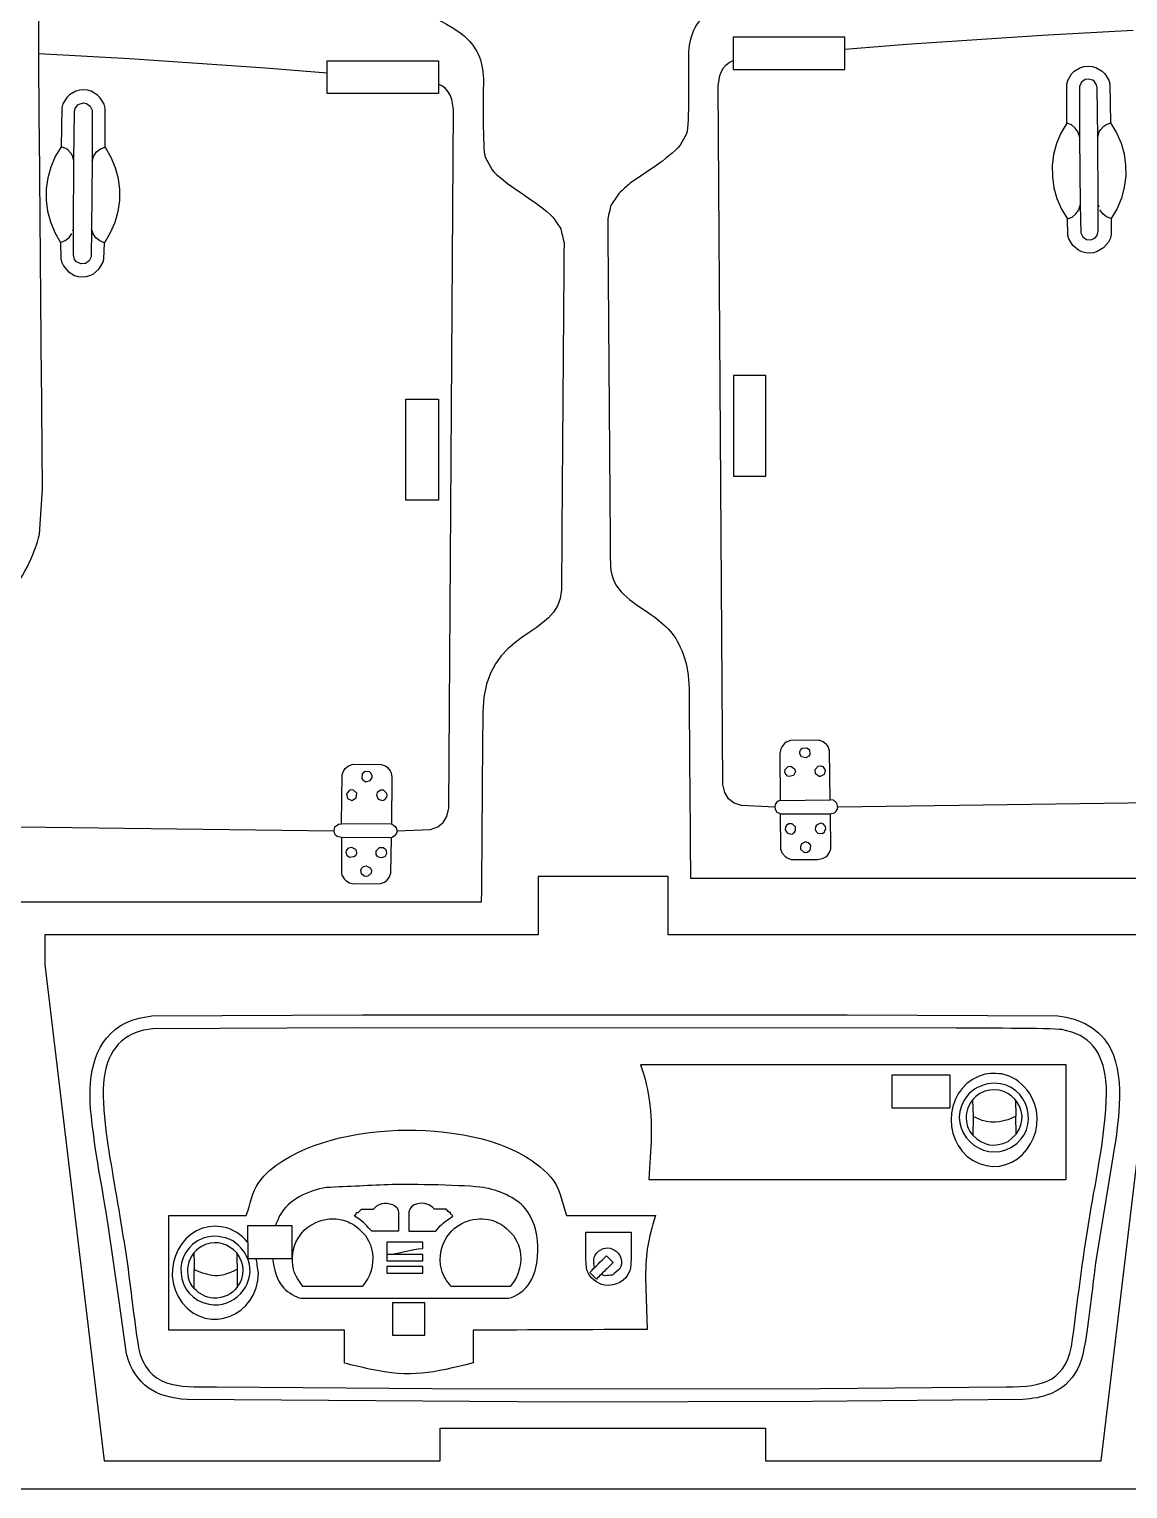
# Model space of a CAD drawing. Extents: x 19 to 601, y 5 to 578.
# Drawn here: x 461.5 to 547.7, y 198.3 to 312.9 of the extents above; entities that cross this region are included whole.
import ezdxf

# ---------------------------------------------------------------- set-up
doc = ezdxf.new("R2010")
doc.units = 0
doc.layers.get('0').update_dxf_attribs({"linetype": 'CONTINUOUS'})

msp = doc.modelspace()

# ---------------------------------------------------------------- linework, layer by layer
at = {"color": 1}
for p, q in [((540.961987, 312.387214), (548.078587, 312.784214)), ((525.468287, 311.283214), (530.304987, 311.669014)), ((530.304987, 311.669014), (540.961987, 312.387214)), ((469.370987, 310.515814), (462.254387, 310.912814)), ((480.027787, 309.797614), (469.370987, 310.515814)), ((484.864487, 309.411814), (480.027787, 309.797614)), ((515.674587, 309.210214), (515.800887, 309.537914)), ((515.800887, 309.537914), (515.965587, 309.820014)), ((515.965587, 309.820014), (516.168687, 310.056414)), ((516.168687, 310.056414), (516.410187, 310.247214)), ((516.410187, 310.247214), (516.724687, 310.403214)), ((542.959687, 308.828814), (543.252987, 309.338214)), ((543.252987, 309.338214), (543.458687, 309.547114)), ((543.458687, 309.547114), (543.963587, 309.848214)), ((543.963587, 309.848214), (544.252987, 309.930414)), ((544.252987, 309.930414), (544.560387, 309.960614)), ((544.560387, 309.960614), (544.868187, 309.935114)), ((544.868187, 309.935114), (545.158787, 309.857214)), ((545.158787, 309.857214), (545.668187, 309.563814)), ((545.668187, 309.563814), (545.877087, 309.358114)), ((545.877087, 309.358114), (546.178187, 308.853214)), ((493.922587, 308.375814), (493.608087, 308.531814)), ((494.164087, 308.185014), (493.922587, 308.375814)), ((494.367187, 307.948614), (494.164087, 308.185014)), ((515.537087, 308.418014), (515.674587, 309.210214)), ((515.908187, 253.589114), (515.537087, 308.418014)), ((542.877287, 305.475414), (542.881787, 308.538314)), ((542.881787, 308.538314), (542.959687, 308.828814)), ((544.037287, 308.687914), (543.886587, 308.363114)), ((543.886587, 308.363114), (543.889587, 304.404614)), ((544.325787, 308.894914), (544.037287, 308.687914)), ((544.568087, 308.940614), (544.325787, 308.894914)), ((544.919987, 308.847714), (544.568087, 308.940614)), ((545.017887, 308.779514), (544.919987, 308.847714)), ((545.224887, 308.491014), (545.017887, 308.779514)), ((545.270587, 308.248714), (545.224887, 308.491014)), ((545.315487, 304.415414), (545.270587, 308.248714)), ((546.178187, 308.853214), (546.260487, 308.563914)), ((546.260487, 308.563914), (546.311487, 305.501514)), ((464.154787, 306.981814), (464.072487, 306.692514)), ((464.455887, 307.486714), (464.154787, 306.981814)), ((464.664787, 307.692414), (464.455887, 307.486714)), ((465.174187, 307.985814), (464.664787, 307.692414)), ((465.464787, 308.063714), (465.174187, 307.985814)), ((465.412987, 306.976314), (465.764887, 307.069214)), ((465.772587, 308.089214), (465.464787, 308.063714)), ((465.764887, 307.069214), (466.007187, 307.023514)), ((466.079987, 308.059014), (465.772587, 308.089214)), ((466.007187, 307.023514), (466.295687, 306.816514)), ((466.369387, 307.976814), (466.079987, 308.059014)), ((466.874287, 307.675714), (466.369387, 307.976814)), ((467.079987, 307.466814), (466.874287, 307.675714)), ((467.373287, 306.957414), (467.079987, 307.466814)), ((494.531887, 307.666514), (494.367187, 307.948614)), ((494.658187, 307.338814), (494.531887, 307.666514)), ((494.795687, 306.546614), (494.658187, 307.338814)), ((464.072487, 306.692514), (464.021487, 303.630114)), ((465.017487, 302.544014), (465.062387, 306.377314)), ((465.062387, 306.377314), (465.108087, 306.619614)), ((465.108087, 306.619614), (465.315087, 306.908114)), ((465.315087, 306.908114), (465.412987, 306.976314)), ((466.295687, 306.816514), (466.446387, 306.491714)), ((466.446387, 306.491714), (466.443387, 302.533214)), ((467.451187, 306.666914), (467.373287, 306.957414)), ((467.455687, 303.604014), (467.451187, 306.666914)), ((494.424587, 251.717714), (494.795687, 306.546614)), ((542.419587, 304.693614), (542.078087, 303.870514)), ((542.877287, 305.475414), (542.419587, 304.693614)), ((543.241987, 305.333614), (542.877287, 305.475414)), ((543.545187, 305.095214), (543.241987, 305.333614)), ((543.767487, 304.779114), (543.545187, 305.095214)), ((543.889587, 304.404614), (543.767487, 304.779114)), ((545.315487, 304.415414), (545.431787, 304.791814)), ((545.431787, 304.791814), (545.529087, 304.959814)), ((545.529087, 304.959814), (545.790087, 305.243514)), ((545.790087, 305.243514), (545.948987, 305.354214)), ((545.948987, 305.354214), (546.311487, 305.501514)), ((546.311487, 305.501514), (546.780987, 304.726814)), ((546.780987, 304.726814), (547.134887, 303.908914)), ((464.021487, 303.630114), (463.551987, 302.855414)), ((464.383987, 303.482814), (464.021487, 303.630114)), ((467.090987, 303.462214), (467.455687, 303.604014)), ((467.455687, 303.604014), (467.913387, 302.822214)), ((542.078087, 303.870514), (541.852787, 303.018014)), ((543.889587, 304.404614), (543.930187, 299.050114)), ((545.356087, 299.061014), (545.315487, 304.415414)), ((547.134887, 303.908914), (547.373087, 303.059914)), ((463.551987, 302.855414), (463.198087, 302.037514)), ((464.542887, 303.372114), (464.383987, 303.482814)), ((464.803887, 303.088414), (464.542887, 303.372114)), ((464.901187, 302.920414), (464.803887, 303.088414)), ((465.017487, 302.544014), (464.901187, 302.920414)), ((464.976887, 297.189614), (465.017487, 302.544014)), ((466.443387, 302.533214), (466.402787, 297.178714)), ((466.443387, 302.533214), (466.565487, 302.907714)), ((466.565487, 302.907714), (466.787787, 303.223814)), ((466.787787, 303.223814), (467.090987, 303.462214)), ((467.913387, 302.822214), (468.254887, 301.999114)), ((541.852787, 303.018014), (541.743487, 302.148414)), ((547.373087, 303.059914), (547.495587, 302.192014)), ((463.198087, 302.037514), (462.959887, 301.188514)), ((468.254887, 301.999114), (468.480187, 301.146614)), ((541.743487, 302.148414), (541.750087, 301.273514)), ((541.750087, 301.273514), (541.872587, 300.405614)), ((547.502187, 301.317214), (547.392887, 300.447514)), ((547.495587, 302.192014), (547.502187, 301.317214)), ((462.837387, 300.320614), (462.830787, 299.445814)), ((462.959887, 301.188514), (462.837387, 300.320614)), ((468.480187, 301.146614), (468.589487, 300.277014)), ((468.589487, 300.277014), (468.582887, 299.402114)), ((541.872587, 300.405614), (542.110787, 299.556714)), ((547.392887, 300.447514), (547.167587, 299.595114)), ((462.830787, 299.445814), (462.940087, 298.576114)), ((468.582887, 299.402114), (468.460387, 298.534214)), ((542.110787, 299.556714), (542.464687, 298.738814)), ((543.813887, 298.673814), (543.930187, 299.050114)), ((543.930187, 299.050114), (543.973887, 296.868814)), ((545.355987, 297.004114), (545.356087, 299.061014)), ((547.167587, 299.595114), (546.826187, 298.771914)), ((462.940087, 298.576114), (463.165387, 297.723714)), ((468.460387, 298.534214), (468.222187, 297.685314)), ((542.464687, 298.738814), (542.934187, 297.964014)), ((542.934187, 297.964014), (543.296687, 298.111414)), ((542.971787, 296.678414), (542.934187, 297.964014)), ((543.296687, 298.111414), (543.596287, 298.354414)), ((543.596287, 298.354414), (543.813887, 298.673814)), ((545.700487, 298.370414), (545.478187, 298.686414)), ((546.003787, 298.131914), (545.700487, 298.370414)), ((546.368487, 297.990114), (546.003787, 298.131914)), ((546.368487, 297.990114), (546.350387, 296.704014)), ((546.826187, 298.771914), (546.368487, 297.990114)), ((463.165387, 297.723714), (463.506787, 296.900514)), ((463.506787, 296.900514), (463.964487, 296.118714)), ((464.632487, 296.499014), (464.854787, 296.815014)), ((464.976987, 295.132714), (464.976887, 297.189614)), ((466.402787, 297.178714), (466.359087, 294.997414)), ((466.519087, 296.802414), (466.402787, 297.178714)), ((466.736687, 296.483014), (466.519087, 296.802414)), ((467.868287, 296.867414), (467.398787, 296.092614)), ((468.222187, 297.685314), (467.868287, 296.867414)), ((543.054087, 296.389014), (542.971787, 296.678414)), ((543.973887, 296.868814), (544.129487, 296.546314)), ((545.263087, 296.652214), (545.355987, 297.004114)), ((546.350387, 296.704014), (546.272587, 296.413414)), ((463.964487, 296.118714), (464.329187, 296.260514)), ((463.964487, 296.118714), (463.982587, 294.832614)), ((464.329187, 296.260514), (464.632487, 296.499014)), ((467.036287, 296.240014), (466.736687, 296.483014)), ((467.398787, 296.092614), (467.036287, 296.240014)), ((467.361187, 294.807014), (467.398787, 296.092614)), ((543.355187, 295.884214), (543.054087, 296.389014)), ((543.805087, 295.510514), (543.355187, 295.884214)), ((544.129487, 296.546314), (544.421087, 296.343614)), ((544.421087, 296.343614), (544.788887, 296.313914)), ((544.788887, 296.313914), (545.111387, 296.469514)), ((545.111387, 296.469514), (545.263087, 296.652214)), ((545.773487, 295.695214), (545.268587, 295.394114)), ((546.147187, 296.145114), (545.773487, 295.695214)), ((546.272587, 296.413414), (546.147187, 296.145114)), ((463.982587, 294.832614), (464.060387, 294.542014)), ((464.060387, 294.542014), (464.185787, 294.273714)), ((465.069887, 294.780814), (464.976987, 295.132714)), ((465.221587, 294.598114), (465.069887, 294.780814)), ((465.544087, 294.442514), (465.221587, 294.598114)), ((465.911887, 294.472214), (465.544087, 294.442514)), ((466.203487, 294.674914), (465.911887, 294.472214)), ((466.359087, 294.997414), (466.203487, 294.674914)), ((466.977787, 294.012814), (467.278887, 294.517614)), ((467.278887, 294.517614), (467.361187, 294.807014)), ((544.073387, 295.385114), (543.805087, 295.510514)), ((544.363987, 295.307214), (544.073387, 295.385114)), ((544.671887, 295.281714), (544.363987, 295.307214)), ((544.979287, 295.311814), (544.671887, 295.281714)), ((545.268587, 295.394114), (544.979287, 295.311814)), ((464.185787, 294.273714), (464.559487, 293.823814)), ((464.559487, 293.823814), (465.064387, 293.522714)), ((465.064387, 293.522714), (465.353687, 293.440414)), ((465.353687, 293.440414), (465.661087, 293.410314)), ((465.661087, 293.410314), (465.968987, 293.435814)), ((465.968987, 293.435814), (466.259587, 293.513714)), ((466.259587, 293.513714), (466.527887, 293.639114)), ((466.527887, 293.639114), (466.977787, 294.012814)), ((520.745087, 256.801314), (520.523087, 256.534014)), ((520.886687, 256.903314), (520.745087, 256.801314)), ((521.216787, 257.029014), (520.886687, 256.903314)), ((523.455487, 257.046014), (521.216787, 257.029014)), ((523.787487, 256.925314), (523.455487, 257.046014)), ((524.054687, 256.703314), (523.787487, 256.925314)), ((524.156687, 256.561614), (524.054687, 256.703314)), ((520.448587, 256.374714), (520.387187, 256.019214)), ((520.387187, 256.019214), (520.412787, 252.332114)), ((520.523087, 256.534014), (520.448587, 256.374714)), ((521.933587, 256.147214), (522.023287, 256.341214)), ((521.934687, 255.997614), (521.933587, 256.147214)), ((522.077887, 255.755314), (521.934687, 255.997614)), ((522.023287, 256.341214), (522.130787, 256.433214)), ((522.421387, 255.666714), (522.077887, 255.755314)), ((522.130787, 256.433214), (522.485687, 256.466614)), ((522.663787, 255.809814), (522.421387, 255.666714)), ((522.485687, 256.466614), (522.701187, 256.288214)), ((522.734587, 255.933314), (522.663787, 255.809814)), ((522.701187, 256.288214), (522.734587, 255.933314)), ((524.282387, 256.231514), (524.156687, 256.561614)), ((524.328187, 252.370114), (524.282387, 256.231514)), ((486.004587, 250.498714), (486.050387, 254.360114)), ((486.050387, 254.360114), (486.176087, 254.690214)), ((486.176087, 254.690214), (486.278087, 254.831914)), ((486.278087, 254.831914), (486.545287, 255.053914)), ((486.545287, 255.053914), (486.877287, 255.174614)), ((486.877287, 255.174614), (489.115987, 255.157614)), ((487.631587, 254.416814), (487.598187, 254.061914)), ((487.847087, 254.595214), (487.631587, 254.416814)), ((488.201987, 254.561814), (487.847087, 254.595214)), ((488.309487, 254.469814), (488.201987, 254.561814)), ((488.399187, 254.275814), (488.309487, 254.469814)), ((489.115987, 255.157614), (489.446087, 255.031914)), ((489.446087, 255.031914), (489.587687, 254.929914)), ((489.587687, 254.929914), (489.809687, 254.662614)), ((489.809687, 254.662614), (489.884187, 254.503314)), ((489.884187, 254.503314), (489.945587, 254.147814)), ((520.763387, 254.601614), (520.788387, 254.747014)), ((520.790587, 254.456614), (520.763387, 254.601614)), ((520.788387, 254.747014), (521.031287, 254.993714)), ((520.972187, 254.243914), (520.790587, 254.456614)), ((521.031287, 254.993714), (521.251187, 255.014714)), ((521.449987, 254.288614), (521.107787, 254.194814)), ((521.251187, 255.014714), (521.537187, 254.817514)), ((521.595487, 254.607914), (521.449987, 254.288614)), ((521.537187, 254.817514), (521.595487, 254.607914)), ((523.138487, 254.764814), (523.381487, 255.011514)), ((523.171987, 254.409914), (523.138487, 254.764814)), ((523.458087, 254.212714), (523.171987, 254.409914)), ((523.381487, 255.011514), (523.601387, 255.032514)), ((523.849887, 254.357014), (523.532787, 254.206514)), ((523.601387, 255.032514), (523.736987, 254.983514)), ((523.736987, 254.983514), (523.938487, 254.700514)), ((523.938487, 254.700514), (523.849887, 254.357014)), ((486.731387, 253.161114), (486.595887, 253.112114)), ((486.951287, 253.140114), (486.731387, 253.161114)), ((487.598187, 254.061914), (487.668987, 253.938414)), ((487.668987, 253.938414), (487.911387, 253.795314)), ((487.911387, 253.795314), (488.254887, 253.883914)), ((488.254887, 253.883914), (488.398087, 254.126214)), ((488.398087, 254.126214), (488.399187, 254.275814)), ((489.081587, 253.143314), (488.795587, 252.946114)), ((489.301487, 253.122314), (489.081587, 253.143314)), ((489.945587, 254.147814), (489.919987, 250.460714)), ((516.063987, 252.949114), (515.908187, 253.589114)), ((521.107787, 254.194814), (520.972187, 254.243914)), ((523.532787, 254.206514), (523.458087, 254.212714)), ((486.595887, 253.112114), (486.394287, 252.829114)), ((486.394287, 252.829114), (486.482887, 252.485614)), ((486.482887, 252.485614), (486.799987, 252.335114)), ((486.799987, 252.335114), (486.874787, 252.341314)), ((486.874787, 252.341314), (487.160787, 252.538514)), ((487.194287, 252.893414), (486.951287, 253.140114)), ((487.160787, 252.538514), (487.194287, 252.893414)), ((488.795587, 252.946114), (488.737287, 252.736514)), ((488.737287, 252.736514), (488.882787, 252.417214)), ((488.882787, 252.417214), (489.224987, 252.323414)), ((489.224987, 252.323414), (489.360587, 252.372514)), ((489.544387, 252.875614), (489.301487, 253.122314)), ((489.360587, 252.372514), (489.542187, 252.585214)), ((489.542187, 252.585214), (489.569387, 252.730214)), ((489.569387, 252.730214), (489.544387, 252.875614)), ((516.357987, 252.459414), (516.063987, 252.949114)), ((516.790187, 252.120214), (516.357987, 252.459414)), ((517.360687, 251.931414), (516.790187, 252.120214)), ((520.023287, 252.000314), (519.993587, 251.812314)), ((520.111687, 252.153814), (520.023287, 252.000314)), ((520.245387, 252.268414), (520.111687, 252.153814)), ((520.412787, 252.332114), (520.245387, 252.268414)), ((520.412787, 252.332114), (524.328187, 252.370114)), ((524.576487, 252.339614), (524.328187, 252.370114)), ((524.844487, 252.117414), (524.576487, 252.339614)), ((524.917487, 251.810114), (524.844487, 252.117414)), ((549.573387, 252.130814), (524.917487, 251.810114)), ((493.974787, 250.588014), (494.268787, 251.077714)), ((494.268787, 251.077714), (494.424587, 251.717714)), ((519.993587, 251.812314), (517.360687, 251.931414)), ((519.993587, 251.812314), (520.001387, 251.680114)), ((520.001387, 251.680114), (520.116887, 251.440814)), ((520.116887, 251.440814), (520.420687, 251.267014)), ((520.420687, 251.267014), (524.336087, 251.288314)), ((520.460487, 248.483314), (520.420687, 251.267014)), ((524.336087, 251.288314), (524.664087, 251.361714)), ((524.336087, 251.288314), (524.340687, 248.512814)), ((524.664087, 251.361714), (524.797887, 251.476314)), ((524.797887, 251.476314), (524.886287, 251.629714)), ((524.886287, 251.629714), (524.917487, 251.810114)), ((460.759587, 250.259414), (485.415287, 249.938714)), ((485.415287, 249.938714), (485.488287, 250.246014)), ((485.446487, 249.758314), (485.415287, 249.938714)), ((485.534887, 249.604914), (485.446487, 249.758314)), ((485.488287, 250.246014), (485.756287, 250.468214)), ((485.756287, 250.468214), (486.004587, 250.498714)), ((489.919987, 250.460714), (486.004587, 250.498714)), ((489.919987, 250.460714), (490.087387, 250.397014)), ((490.087387, 250.397014), (490.221087, 250.282414)), ((490.331387, 249.808714), (490.215887, 249.569414)), ((490.221087, 250.282414), (490.309487, 250.128914)), ((490.309487, 250.128914), (490.339187, 249.940914)), ((490.339187, 249.940914), (490.331387, 249.808714)), ((490.339187, 249.940914), (492.972087, 250.060014)), ((492.972087, 250.060014), (493.542587, 250.248814)), ((493.542587, 250.248814), (493.974787, 250.588014)), ((520.822087, 250.246614), (520.804487, 250.026514)), ((520.804487, 250.026514), (520.947587, 249.784214)), ((520.892987, 250.370114), (520.822087, 250.246614)), ((521.065087, 250.493314), (520.892987, 250.370114)), ((520.947587, 249.784214), (521.216387, 249.688414)), ((521.355487, 250.495514), (521.065087, 250.493314)), ((521.216387, 249.688414), (521.361387, 249.715514)), ((521.602187, 250.252614), (521.355487, 250.495514)), ((521.361387, 249.715514), (521.533487, 249.838814)), ((521.533487, 249.838814), (521.604387, 249.962214)), ((521.604387, 249.962214), (521.602187, 250.252614)), ((523.172387, 250.264514), (523.154687, 250.044414)), ((523.154687, 250.044414), (523.247387, 249.851814)), ((523.243287, 250.387914), (523.172387, 250.264514)), ((523.560387, 250.538314), (523.243287, 250.387914)), ((523.247387, 249.851814), (523.356387, 249.761414)), ((523.356387, 249.761414), (523.711687, 249.733314)), ((523.770887, 250.483114), (523.560387, 250.538314)), ((523.711687, 249.733314), (523.883787, 249.856614)), ((523.952387, 250.270414), (523.770887, 250.483114)), ((523.883787, 249.856614), (523.979687, 250.125414)), ((523.979687, 250.125414), (523.952387, 250.270414)), ((485.668687, 249.490314), (485.534887, 249.604914)), ((485.996687, 249.416914), (485.668687, 249.490314)), ((485.996687, 249.416914), (485.992087, 246.641414)), ((489.912087, 249.395614), (485.996687, 249.416914)), ((486.380387, 248.399014), (486.561987, 248.611714)), ((486.561987, 248.611714), (486.772387, 248.666914)), ((486.772387, 248.666914), (487.089487, 248.516514)), ((488.730587, 248.381214), (488.977287, 248.624114)), ((488.977287, 248.624114), (489.267687, 248.621914)), ((489.267687, 248.621914), (489.439787, 248.498714)), ((489.872287, 246.611914), (489.912087, 249.395614)), ((490.215887, 249.569414), (489.912087, 249.395614)), ((522.079287, 248.917214), (521.989587, 248.723214)), ((521.989587, 248.723214), (522.010587, 248.503414)), ((522.396287, 249.067614), (522.079287, 248.917214)), ((522.606787, 249.012414), (522.396287, 249.067614)), ((522.757187, 248.864214), (522.606787, 249.012414)), ((522.808287, 248.729414), (522.757187, 248.864214)), ((522.760387, 248.444214), (522.808287, 248.729414)), ((486.353187, 248.254014), (486.380387, 248.399014)), ((486.448987, 247.985214), (486.353187, 248.254014)), ((486.621087, 247.861914), (486.448987, 247.985214)), ((486.976487, 247.890014), (486.621087, 247.861914)), ((487.085387, 247.980414), (486.976487, 247.890014)), ((487.178087, 248.173014), (487.085387, 247.980414)), ((487.089487, 248.516514), (487.160387, 248.393114)), ((487.160387, 248.393114), (487.178087, 248.173014)), ((488.728387, 248.090814), (488.730587, 248.381214)), ((488.799287, 247.967414), (488.728387, 248.090814)), ((488.971387, 247.844114), (488.799287, 247.967414)), ((489.116387, 247.817014), (488.971387, 247.844114)), ((489.385187, 247.912814), (489.116387, 247.817014)), ((489.528287, 248.155114), (489.385187, 247.912814)), ((489.439787, 248.498714), (489.510687, 248.375214)), ((489.510687, 248.375214), (489.528287, 248.155114)), ((520.586387, 248.153214), (520.460487, 248.483314)), ((520.812387, 247.889414), (520.586387, 248.153214)), ((520.955587, 247.789614), (520.812387, 247.889414)), ((521.287587, 247.668814), (520.955587, 247.789614)), ((523.343487, 247.667914), (521.287587, 247.668814)), ((522.010587, 248.503414), (522.257287, 248.260414)), ((522.257287, 248.260414), (522.402687, 248.235514)), ((522.402687, 248.235514), (522.547687, 248.262614)), ((522.547687, 248.262614), (522.760387, 248.444214)), ((523.697987, 247.734714), (523.343487, 247.667914)), ((523.997987, 247.913614), (523.697987, 247.734714)), ((524.120087, 248.037614), (523.997987, 247.913614)), ((524.294387, 248.340214), (524.120087, 248.037614)), ((524.340687, 248.512814), (524.294387, 248.340214)), ((485.992087, 246.641414), (486.038387, 246.468814)), ((486.038387, 246.468814), (486.212687, 246.166214)), ((487.524487, 246.858014), (487.575587, 246.992814)), ((487.572387, 246.572814), (487.524487, 246.858014)), ((487.785087, 246.391214), (487.572387, 246.572814)), ((487.575587, 246.992814), (487.725987, 247.141014)), ((487.725987, 247.141014), (487.936487, 247.196214)), ((487.930087, 246.364114), (487.785087, 246.391214)), ((488.075487, 246.389014), (487.930087, 246.364114)), ((487.936487, 247.196214), (488.253487, 247.045814)), ((488.322187, 246.632014), (488.075487, 246.389014)), ((488.253487, 247.045814), (488.343187, 246.851814)), ((488.343187, 246.851814), (488.322187, 246.632014)), ((489.520387, 246.018014), (489.746387, 246.281814)), ((489.746387, 246.281814), (489.872287, 246.611914)), ((486.212687, 246.166214), (486.334887, 246.042214)), ((486.334887, 246.042214), (486.634787, 245.863314)), ((486.634787, 245.863314), (486.989287, 245.796514)), ((486.989287, 245.796514), (489.045187, 245.797414)), ((489.045187, 245.797414), (489.377187, 245.918214)), ((489.377187, 245.918214), (489.520387, 246.018014)), ((470.122987, 235.239514), (471.120887, 235.415614)), ((471.120887, 235.415614), (487.652287, 235.509014)), ((487.652287, 235.509014), (525.652687, 235.501814)), ((525.652687, 235.501814), (542.184987, 235.415614)), ((538.357987, 230.692714), (537.785587, 230.862414)), ((537.177587, 230.142414), (536.689187, 230.099014)), ((535.496287, 228.827214), (535.529087, 227.531014)), ((538.870987, 228.827214), (538.887287, 227.546514)), ((535.529087, 227.531014), (535.502087, 226.050514)), ((536.244187, 227.211814), (535.529087, 227.531014)), ((538.904787, 226.148014), (538.887287, 227.546514)), ((535.285987, 226.353514), (535.502087, 226.050514)), ((538.283387, 225.574514), (538.904787, 226.148014)), ((546.452487, 224.016214), (545.186987, 216.356514)), ((468.536487, 213.224314), (467.701887, 219.022414)), ((469.137787, 208.902014), (468.536487, 213.224314)), ((503.466687, 205.106614), (473.884687, 205.312514)), ((522.880787, 205.161114), (503.466687, 205.106614)), ((539.421887, 205.312614), (522.880787, 205.161114)), ((542.139087, 206.015314), (541.634087, 205.766214))]:
    msp.add_line(p, q, dxfattribs=at)
at = {"color": 7}
for p, q in [((525.468287, 309.678614), (525.468287, 312.228614)), ((484.864487, 307.807214), (484.864487, 310.357214)), ((533.743787, 230.763314), (529.153787, 230.763314)), ((529.153787, 230.763314), (529.153787, 228.213314)), ((533.743787, 228.213314), (533.743787, 230.763314)), ((529.153787, 228.213314), (533.743787, 228.213314)), ((482.138787, 218.940914), (478.635387, 218.940914)), ((478.635387, 218.940914), (478.647987, 216.379314)), ((478.647987, 216.379314), (482.138787, 216.390914))]:
    msp.add_line(p, q, dxfattribs=at)
at = {"color": 3}
for p, q in [((510.726287, 302.190514), (508.641587, 300.773614)), ((462.305587, 273.236814), (462.549487, 276.745214)), ((511.631787, 246.362914), (501.431987, 246.362914)), ((501.431987, 246.362914), (501.431987, 241.772814)), ((511.631787, 241.772814), (511.631787, 246.362914)), ((501.431987, 241.772814), (462.731887, 241.772814)), ((462.731887, 241.772814), (462.731887, 239.448914)), ((550.226887, 241.772814), (511.631787, 241.772814)), ((462.731887, 239.448914), (467.389687, 200.502914)), ((545.568987, 200.502914), (550.226887, 239.448914)), ((486.964687, 234.490214), (471.214487, 234.398514)), ((534.215587, 234.449214), (486.964687, 234.490214)), ((476.206587, 206.305114), (496.503687, 206.147514)), ((496.503687, 206.147514), (523.565287, 206.187114)), ((523.565287, 206.187114), (538.130887, 206.300914)), ((493.730387, 200.502914), (493.730387, 203.054814)), ((493.730387, 203.054814), (519.250687, 203.054814)), ((519.250687, 203.054814), (519.250687, 200.502914)), ((467.389687, 200.502914), (493.730387, 200.502914)), ((519.250687, 200.502914), (545.568987, 200.502914))]:
    msp.add_line(p, q, dxfattribs=at)
at = {"color": 2}
for p, q in [((542.828287, 231.579314), (509.457487, 231.579314)), ((542.828287, 222.575814), (542.828287, 231.579314)), ((510.102987, 222.575814), (542.828287, 222.575814)), ((509.836087, 214.875014), (509.980587, 210.814214))]:
    msp.add_line(p, q, dxfattribs=at)
at = {"color": 175}
msp.add_line((19.466187, 198.307914), (599.466187, 198.307914), dxfattribs=at)
at = {"color": 3}
for points in [[(462.254387, 310.912814), (462.257887, 335.463214), (462.261287, 360.013714), (462.264787, 384.564114)], [(488.842287, 315.939914), (489.904087, 315.399814), (494.485587, 313.348614), (495.627987, 312.320814)], [(514.704787, 314.192214), (513.542187, 313.146314), (513.196287, 312.028914), (513.206487, 310.545914)], [(495.627987, 312.320814), (496.790587, 311.274914), (497.136487, 310.157514), (497.126287, 308.674514)], [(462.549487, 276.745214), (462.451087, 288.134414), (462.352787, 299.523614), (462.254387, 310.912814)], [(513.206487, 310.545914), (513.212487, 309.678014), (513.285887, 305.337314), (513.063587, 304.662914)], [(497.126287, 308.674514), (497.120287, 307.806614), (497.046887, 303.465914), (497.269187, 302.791514)], [(512.533287, 303.724514), (512.189287, 303.274314), (511.208487, 302.525314), (510.726287, 302.190514)], [(513.063587, 304.662914), (512.886787, 304.350114), (512.710087, 304.037314), (512.533287, 303.724514)], [(497.269187, 302.791514), (497.445987, 302.478714), (497.622687, 302.165914), (497.799487, 301.853114)], [(497.799487, 301.853114), (498.456887, 300.857214), (501.660587, 299.151314), (502.568387, 298.110214)], [(508.641587, 300.773614), (508.349187, 300.509614), (508.056787, 300.245614), (507.764387, 299.981614)], [(507.140887, 299.065914), (507.053487, 298.702414), (506.966087, 298.339014), (506.878687, 297.975514)], [(507.764387, 299.981614), (507.556587, 299.676414), (507.348687, 299.371114), (507.140887, 299.065914)], [(502.568387, 298.110214), (502.776187, 297.805014), (502.984087, 297.499714), (503.191887, 297.194514)], [(506.878687, 297.975514), (506.947587, 288.889914), (507.016587, 279.804414), (507.085487, 270.718814)], [(503.191887, 297.194514), (503.279287, 296.831014), (503.366687, 296.467614), (503.454087, 296.104114)], [(503.454087, 296.104114), (503.385187, 287.018514), (503.316187, 277.933014), (503.247287, 268.847414)], [(459.925387, 268.231314), (460.806787, 269.593414), (462.008787, 271.634714), (462.305587, 273.236814)], [(507.085487, 270.718814), (507.211187, 268.749814), (508.743887, 267.988514), (510.253587, 266.921514)], [(503.247287, 268.847414), (503.108687, 264.962514), (497.183187, 265.979914), (497.078387, 259.268314)], [(510.253587, 266.921514), (511.517287, 266.028314), (512.230287, 265.350514), (512.790887, 263.808714)], [(512.790887, 263.808714), (513.107787, 262.937314), (513.232587, 262.060714), (513.254387, 261.139714)], [(513.254387, 261.139714), (513.291987, 256.168514), (513.329687, 251.197214), (513.367287, 246.226014)], [(497.078387, 259.268314), (497.040787, 254.297114), (497.003087, 249.325814), (496.965487, 244.354614)], [(513.367287, 246.226014), (526.457287, 246.226014), (539.547187, 246.226014), (552.637187, 246.226014)], [(496.965487, 244.354614), (483.875587, 244.354614), (470.785687, 244.354614), (457.695787, 244.354614)], [(471.214487, 234.398514), (469.168887, 234.252114), (467.868887, 233.051514), (467.461587, 231.041714)], [(542.496487, 234.343114), (541.754187, 234.470414), (535.479087, 234.442014), (534.215587, 234.449214)], [(545.947587, 230.362414), (545.699887, 232.574514), (544.719187, 233.962114), (542.496487, 234.343114)], [(467.461587, 231.041714), (467.002887, 228.777414), (467.699987, 225.109214), (468.076887, 222.855914)], [(544.803987, 220.392514), (545.240587, 222.923714), (546.225887, 227.876814), (545.947587, 230.362414)], [(468.076887, 222.855914), (468.573687, 219.887414), (469.010287, 217.477814), (469.405487, 214.445214)], [(543.341087, 210.061514), (543.808887, 213.674614), (544.175087, 216.746514), (544.803987, 220.392514)], [(469.405487, 214.445214), (469.508387, 213.656614), (469.956087, 209.645214), (470.217387, 208.831314)], [(538.130887, 206.300914), (541.125987, 206.296214), (542.915087, 206.771614), (543.341087, 210.061514)], [(470.217387, 208.831314), (471.132787, 205.980714), (473.860387, 206.344914), (476.206587, 206.305114)]]:
    msp.add_open_spline(points, degree=3, dxfattribs=at)
at = {"color": 7}
for points in [[(525.468287, 312.228614), (522.553787, 312.228614), (519.639187, 312.228614), (516.724687, 312.228614)], [(516.724687, 312.228614), (516.724687, 311.620114), (516.724687, 311.011714), (516.724687, 310.403214)], [(484.864487, 310.357214), (487.778987, 310.357214), (490.693587, 310.357214), (493.608087, 310.357214)], [(493.608087, 310.357214), (493.608087, 309.748714), (493.608087, 309.140314), (493.608087, 308.531814)], [(516.724687, 310.403214), (516.724687, 310.161714), (516.724687, 309.920114), (516.724687, 309.678614)], [(516.724687, 309.678614), (519.639187, 309.678614), (522.553787, 309.678614), (525.468287, 309.678614)], [(493.608087, 308.531814), (493.608087, 308.290314), (493.608087, 308.048714), (493.608087, 307.807214)], [(493.608087, 307.807214), (490.693587, 307.807214), (487.778987, 307.807214), (484.864487, 307.807214)], [(516.731787, 285.678414), (516.731787, 283.043314), (516.731787, 280.408314), (516.731787, 277.773214)], [(519.281887, 285.678414), (518.431887, 285.678414), (517.581787, 285.678414), (516.731787, 285.678414)], [(519.281887, 277.773214), (519.281887, 280.408314), (519.281887, 283.043314), (519.281887, 285.678414)], [(491.050887, 275.901814), (491.050887, 278.536914), (491.050887, 281.171914), (491.050887, 283.807014)], [(491.050887, 283.807014), (491.900887, 283.807014), (492.750987, 283.807014), (493.600987, 283.807014)], [(493.600987, 283.807014), (493.600987, 281.171914), (493.600987, 278.536914), (493.600987, 275.901814)], [(516.731787, 277.773214), (517.581787, 277.773214), (518.431887, 277.773214), (519.281887, 277.773214)], [(493.600987, 275.901814), (492.750987, 275.901814), (491.900887, 275.901814), (491.050887, 275.901814)], [(482.138787, 216.390914), (482.138787, 217.240914), (482.138787, 218.090914), (482.138787, 218.940914)], [(489.995487, 212.906314), (489.995487, 212.056314), (489.995487, 211.206314), (489.995487, 210.356314)], [(492.545487, 212.906314), (491.695487, 212.906314), (490.845487, 212.906314), (489.995487, 212.906314)], [(492.545487, 210.356314), (492.545487, 211.206314), (492.545487, 212.056314), (492.545487, 212.906314)], [(489.995487, 210.356314), (490.845487, 210.356314), (491.695487, 210.356314), (492.545487, 210.356314)]]:
    msp.add_open_spline(points, degree=3, dxfattribs=at)
at = {"color": 1}
for points in [[(545.356087, 299.061014), (545.478187, 298.686414), (545.356087, 299.061014), (545.356087, 299.061014)], [(464.976887, 297.189614), (464.854787, 296.815014), (464.976887, 297.189614), (464.976887, 297.189614)], [(466.278787, 229.104914), (466.280487, 231.954514), (467.109687, 234.465514), (470.122987, 235.239514)], [(542.184987, 235.415614), (543.924787, 235.258814), (545.538687, 234.388214), (546.331587, 232.801014)], [(546.331587, 232.801014), (547.549487, 230.363014), (546.843787, 226.548814), (546.452487, 224.016214)], [(535.997387, 230.692714), (533.087387, 229.526714), (533.087387, 225.008714), (535.997387, 223.842714)], [(537.785587, 230.862414), (537.146487, 230.924214), (536.643987, 230.951814), (535.997387, 230.692714)], [(538.904787, 226.148014), (540.380087, 227.993314), (538.118687, 230.511014), (536.071987, 229.324214)], [(540.098287, 229.111714), (539.736087, 229.779814), (539.065587, 230.409114), (538.357987, 230.692714)], [(467.701887, 219.022414), (467.352887, 221.275014), (466.277387, 226.824414), (466.278787, 229.104914)], [(536.071987, 229.324214), (535.048287, 228.730614), (534.683387, 227.374614), (535.285987, 226.353514)], [(536.689187, 230.099014), (535.900687, 229.884414), (535.278587, 229.566214), (534.831487, 228.808614)], [(535.997387, 223.842714), (538.956287, 222.657114), (541.689887, 226.177114), (540.098287, 229.111714)], [(538.548987, 225.124014), (540.918587, 226.498214), (539.925687, 230.142414), (537.177587, 230.142414)], [(534.831487, 228.808614), (533.433587, 226.439514), (536.158787, 223.737814), (538.548987, 225.124014)], [(538.887287, 227.546514), (538.066087, 227.118814), (537.152687, 226.931414), (536.244187, 227.211814)], [(535.502087, 226.050514), (536.349387, 225.210914), (537.202287, 225.065814), (538.283387, 225.574514)], [(484.815687, 221.948314), (483.417887, 221.704114), (481.853687, 221.038714), (481.136487, 219.741114)], [(489.990287, 222.186614), (488.265387, 222.107214), (486.540587, 222.027714), (484.815687, 221.948314)], [(497.125187, 221.948314), (495.834387, 222.145814), (491.358287, 222.211014), (489.990287, 222.186614)], [(500.425187, 220.283914), (499.655087, 221.202614), (498.275087, 221.772314), (497.125187, 221.948314)], [(487.021687, 219.705014), (487.083587, 219.799214), (487.145387, 219.893314), (487.207287, 219.987514)], [(487.207287, 219.987514), (487.239487, 219.987514), (487.271787, 219.987514), (487.303987, 219.987514)], [(487.303987, 219.987514), (487.388987, 220.072514), (487.473987, 220.157514), (487.558987, 220.242514)], [(487.558987, 220.242514), (487.872887, 220.242514), (488.186887, 220.242514), (488.500787, 220.242514)], [(488.500787, 220.242514), (488.685587, 220.433214), (488.841787, 220.640414), (489.179487, 220.697214)], [(489.179487, 220.697214), (489.655687, 220.777314), (490.448787, 220.663014), (490.478087, 219.949814)], [(490.478087, 219.949814), (490.478087, 219.478814), (490.478087, 219.007714), (490.478087, 218.536714)], [(493.141887, 220.416414), (492.382287, 221.001214), (491.356587, 220.662914), (491.277187, 220.040214)], [(491.277187, 220.040214), (491.280087, 219.539014), (491.283087, 219.037914), (491.285987, 218.536714)], [(493.263387, 220.242514), (493.222887, 220.300514), (493.182387, 220.358414), (493.141887, 220.416414)], [(494.205087, 220.242514), (493.891187, 220.242514), (493.577287, 220.242514), (493.263387, 220.242514)], [(494.459987, 219.987514), (494.374987, 220.072514), (494.290087, 220.157514), (494.205087, 220.242514)], [(494.556787, 219.987514), (494.524487, 219.987514), (494.492287, 219.987514), (494.459987, 219.987514)], [(494.556787, 219.890714), (494.556787, 219.923014), (494.556787, 219.955214), (494.556787, 219.987514)], [(500.777887, 214.485714), (501.661987, 215.908814), (501.655687, 218.816014), (500.425187, 220.283914)], [(476.708987, 218.852614), (473.601987, 219.457914), (471.492487, 215.491614), (473.513887, 212.904014)], [(478.635387, 217.668714), (478.093287, 218.254314), (477.540687, 218.690614), (476.708987, 218.852614)], [(481.136487, 219.741114), (481.023687, 219.474414), (480.910887, 219.207614), (480.798087, 218.940914)], [(482.566287, 217.936214), (483.331587, 219.244314), (484.982687, 219.833714), (486.403787, 219.305814)], [(486.403787, 219.305814), (486.568187, 219.227814), (486.732487, 219.149714), (486.896887, 219.071714)], [(486.896887, 219.071714), (487.519187, 218.631814), (487.981487, 218.210614), (488.266587, 217.443114)], [(488.375587, 218.536714), (487.669287, 219.251614), (487.792987, 219.228314), (487.021687, 219.705014)], [(493.388487, 218.536714), (494.092887, 219.329214), (493.826887, 219.069914), (494.742487, 219.705014)], [(494.484487, 218.377914), (495.329787, 219.380614), (496.779887, 219.762714), (498.009787, 219.305814)], [(494.742487, 219.705014), (494.680587, 219.766914), (494.618687, 219.828814), (494.556787, 219.890714)], [(498.009787, 219.305814), (498.174187, 219.227814), (498.338487, 219.149714), (498.502887, 219.071714)], [(498.502887, 219.071714), (499.125087, 218.631914), (499.587587, 218.210514), (499.872587, 217.443114)], [(475.152987, 217.964114), (472.588887, 217.020014), (472.927087, 213.270914), (475.612587, 212.790014)], [(477.472287, 217.764914), (476.711287, 218.123014), (475.998887, 218.275614), (475.152987, 217.964114)], [(477.794387, 216.817414), (477.113287, 217.500414), (476.289387, 217.825914), (475.336587, 217.475014)], [(478.774187, 215.923714), (478.537587, 216.961714), (478.110087, 217.232214), (477.472287, 217.764914)], [(482.235487, 215.541114), (482.035887, 216.315814), (482.160887, 217.243314), (482.566287, 217.936214)], [(490.478087, 218.536714), (489.777287, 218.536714), (489.076387, 218.536714), (488.375587, 218.536714)], [(492.377087, 217.675014), (491.439287, 217.675014), (490.501487, 217.675014), (489.563687, 217.675014)], [(489.563687, 217.675014), (489.563687, 217.505014), (489.563687, 217.335014), (489.563687, 217.165014)], [(491.285987, 218.536714), (491.986787, 218.536714), (492.687687, 218.536714), (493.388487, 218.536714)], [(492.377087, 217.165014), (492.377087, 217.335014), (492.377087, 217.505014), (492.377087, 217.675014)], [(493.841487, 215.541114), (493.586387, 216.449914), (493.846887, 217.621614), (494.484487, 218.377914)], [(505.274087, 215.411214), (505.103887, 215.867214), (505.168887, 217.831414), (505.162487, 218.438514)], [(505.162487, 218.438514), (506.346587, 218.438514), (507.530587, 218.438514), (508.714687, 218.438514)], [(506.151287, 216.949114), (507.073887, 217.725814), (508.416987, 216.598514), (507.808387, 215.553814)], [(508.714687, 218.438514), (508.708287, 217.831614), (508.773187, 215.867114), (508.603087, 215.411214)], [(475.336587, 217.475014), (473.779487, 216.901614), (473.538087, 214.921514), (474.452287, 214.014214)], [(474.419687, 216.817414), (474.430587, 216.385314), (474.441687, 215.953314), (474.452387, 215.521214)], [(477.828287, 214.138214), (478.499187, 214.977414), (478.401287, 215.954214), (477.794387, 216.817414)], [(477.794387, 216.817414), (477.805687, 215.924314), (477.816987, 215.031314), (477.828287, 214.138214)], [(488.266587, 217.443114), (488.567387, 216.633414), (488.492787, 215.579914), (488.076287, 214.818514)], [(489.563687, 216.707714), (490.501487, 216.707714), (491.439287, 217.165014), (492.377087, 217.165014)], [(489.563687, 217.165014), (489.563687, 216.537814), (489.563687, 216.367914), (489.563687, 216.198014)], [(492.377087, 216.707714), (491.439287, 216.707714), (490.501487, 216.707714), (489.563687, 216.707714)], [(492.377087, 216.198014), (492.377087, 216.367914), (492.377087, 216.537814), (492.377087, 216.707714)], [(499.872587, 217.443114), (500.214887, 216.521414), (500.069887, 215.424814), (499.549787, 214.598714)], [(505.468987, 215.284014), (505.908387, 215.723414), (506.347687, 216.162714), (506.787087, 216.602114)], [(505.852487, 215.667514), (505.768287, 216.070014), (505.660087, 216.535614), (506.151287, 216.949114)], [(506.787087, 216.602114), (506.961187, 216.428014), (507.135187, 216.253914), (507.309287, 216.079814)], [(474.452287, 214.014214), (474.452287, 214.516514), (474.452387, 215.018914), (474.452387, 215.521214)], [(474.452387, 215.521214), (475.670887, 214.977114), (476.442387, 214.823914), (477.810587, 215.536714)], [(475.612587, 212.790014), (477.608387, 212.432614), (479.143887, 214.301014), (478.774187, 215.923714)], [(479.483587, 215.257914), (479.425087, 215.635614), (479.366587, 216.013214), (479.308087, 216.390914)], [(480.587287, 216.390914), (480.723287, 215.553714), (480.854887, 214.746214), (481.483687, 214.058414)], [(482.969487, 214.196214), (482.673187, 214.608614), (482.375887, 214.996414), (482.235487, 215.541114)], [(489.563687, 216.198014), (490.501487, 216.198014), (491.439287, 216.198014), (492.377087, 216.198014)], [(489.563687, 215.740614), (489.563687, 215.570714), (489.563687, 215.400714), (489.563687, 215.230814)], [(492.377087, 215.740614), (491.439287, 215.740614), (490.501487, 215.740614), (489.563687, 215.740614)], [(492.377087, 215.230814), (492.377087, 215.400714), (492.377087, 215.570714), (492.377087, 215.740614)], [(494.575487, 214.196214), (494.255087, 214.642114), (494.006087, 214.954914), (493.841487, 215.541114)], [(506.620287, 214.282114), (506.010687, 214.450414), (505.503587, 214.796314), (505.274087, 215.411214)], [(507.309287, 216.079814), (506.992587, 215.763114), (506.675787, 215.446414), (506.359087, 215.129714)], [(508.603087, 215.411214), (508.297187, 214.591214), (507.534487, 214.199414), (506.620287, 214.282114)], [(507.808387, 215.553814), (507.619887, 215.395314), (507.431387, 215.236714), (507.242887, 215.078214)], [(545.186987, 216.356514), (544.951987, 214.769714), (544.422187, 209.547214), (544.021187, 208.403314)], [(473.513887, 212.904014), (475.530987, 210.321914), (479.483587, 211.876414), (479.483587, 215.257914)], [(488.076287, 214.818514), (487.927287, 214.611114), (487.778187, 214.403614), (487.629187, 214.196214)], [(489.563687, 215.230814), (490.501487, 215.230814), (491.439287, 215.230814), (492.377087, 215.230814)], [(499.094687, 213.257814), (499.710187, 213.365914), (500.429187, 213.924514), (500.777887, 214.485714)], [(499.549787, 214.598714), (499.444887, 214.464514), (499.340087, 214.330414), (499.235187, 214.196214)], [(505.991187, 214.761814), (505.817087, 214.935914), (505.643087, 215.109914), (505.468987, 215.284014)], [(506.359087, 215.129714), (506.236487, 215.007114), (506.113787, 214.884414), (505.991187, 214.761814)], [(506.682887, 215.023514), (506.574987, 215.058914), (506.466987, 215.094314), (506.359087, 215.129714)], [(507.242887, 215.078214), (507.056187, 215.060014), (506.869587, 215.041714), (506.682887, 215.023514)], [(475.919587, 213.275414), (475.391187, 213.300614), (474.883987, 213.586314), (474.452287, 214.014214)], [(477.828287, 214.138214), (477.392287, 213.603814), (476.806987, 213.233114), (475.919587, 213.275414)], [(481.483687, 214.058414), (481.789087, 213.724414), (482.432387, 213.330114), (482.846187, 213.257814)], [(482.846187, 213.257814), (488.262387, 213.257814), (493.678487, 213.257814), (499.094687, 213.257814)], [(487.629187, 214.196214), (486.075987, 214.196214), (484.522687, 214.196214), (482.969487, 214.196214)], [(499.235187, 214.196214), (497.681987, 214.196214), (496.128687, 214.196214), (494.575487, 214.196214)], [(473.884687, 205.312514), (471.387587, 205.471214), (469.823687, 206.431114), (469.137787, 208.902014)], [(544.021187, 208.403314), (543.676587, 207.419714), (543.050187, 206.542214), (542.139087, 206.015314)], [(541.634087, 205.766214), (540.870787, 205.498714), (540.245187, 205.365814), (539.421887, 205.312614)]]:
    msp.add_open_spline(points, degree=3, dxfattribs=at)
at = {"color": 2}
for points in [[(509.457487, 231.579314), (509.759787, 230.643714), (509.877987, 230.304614), (510.050787, 229.298614)], [(510.050787, 229.298614), (510.469687, 226.859814), (510.256687, 225.033114), (510.102987, 222.575814)], [(479.524087, 222.356714), (481.446487, 224.995114), (485.954487, 226.078314), (489.042987, 226.360314)], [(489.042987, 226.360314), (492.556487, 226.681114), (497.215287, 226.258514), (500.300387, 224.452214)], [(500.300387, 224.452214), (501.186687, 223.933314), (502.049787, 223.290114), (502.645887, 222.453814)], [(478.530687, 219.756914), (478.861787, 220.623514), (478.977787, 221.607014), (479.524087, 222.356714)], [(502.645887, 222.453814), (503.202487, 221.673014), (503.313687, 220.655914), (503.647587, 219.756914)], [(472.454587, 210.753414), (472.454587, 213.754614), (472.454587, 216.755714), (472.454587, 219.756914)], [(472.454587, 219.756914), (474.479987, 219.756914), (476.505287, 219.756914), (478.530687, 219.756914)], [(503.647587, 219.756914), (505.974987, 219.756914), (508.302387, 219.756914), (510.629787, 219.756914)], [(510.629787, 219.756914), (510.042487, 217.809814), (509.873687, 216.979714), (509.836087, 214.875014)], [(509.980587, 210.814214), (505.426287, 210.793914), (500.871887, 210.773714), (496.317587, 210.753414)], [(486.223387, 210.753414), (481.633787, 210.753414), (477.044187, 210.753414), (472.454587, 210.753414)], [(486.223387, 208.159514), (486.223387, 209.024114), (486.223387, 209.888814), (486.223387, 210.753414)], [(496.317587, 210.753414), (496.317587, 209.899814), (496.317587, 209.046314), (496.317587, 208.192714)], [(488.199387, 207.703014), (487.540687, 207.855214), (486.882087, 208.007314), (486.223387, 208.159514)], [(496.317587, 208.192714), (493.145287, 207.405814), (491.520387, 206.977114), (488.199387, 207.703014)]]:
    msp.add_open_spline(points, degree=3, dxfattribs=at)

doc.saveas('drawing.dxf')
